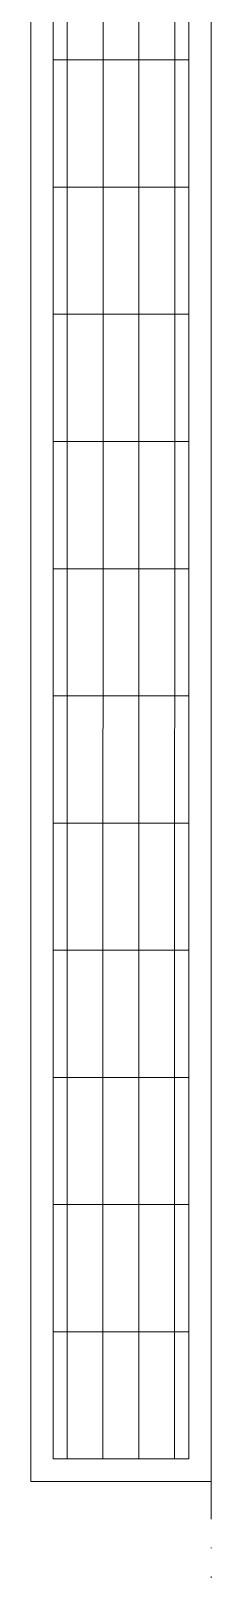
# Model space of a CAD drawing. Extents: x -1299 to 23780, y -3010 to 8106.
# Drawn here: x 7147.5 to 7167.5, y 454 to 624.8 of the extents above; entities that cross this region are included whole.
import ezdxf

# ---------------------------------------------------------------- set-up
doc = ezdxf.new("R2010")
doc.units = 0
doc.header["$LTSCALE"] = 25
doc.header["$MEASUREMENT"] = 0
doc.linetypes.add('DASHDOT2', pattern=[0.5, 0.25, -0.125, 0, -0.125])
doc.layers.get('0').update_dxf_attribs({"color": 9, "lineweight": 9})
doc.layers.add('24', color=9, linetype='DASHDOT2', lineweight=9)
doc.layers.add('32', color=9, linetype='Continuous', lineweight=9)

# ---------------------------------------------------------------- blocks, each defined once
blk = doc.blocks.new('p-konvektor_audi')
for p, q in [((250, 89.48), (0, 89.47)), ((250, 89.47), (0, 89.48)), ((0, 89.48), (0, 69.47)), ((199.29, 85.44), (2.49, 85.42)), ((16.61, 71.95), (16.6, 86.99)), ((30.73, 71.95), (30.72, 86.99)), ((44.85, 71.95), (44.84, 86.99)), ((58.96, 71.95), (58.96, 86.99)), ((73.08, 71.95), (73.08, 86.99)), ((87.2, 71.95), (87.2, 86.99)), ((101.32, 71.95), (101.32, 86.99)), ((115.44, 71.95), (115.44, 86.99)), ((129.56, 71.95), (129.56, 86.99)), ((143.68, 71.95), (143.68, 86.98)), ((157.8, 71.95), (157.8, 86.98)), ((196.99, 81.46), (2.49, 81.45)), ((194.68, 77.48), (2.49, 77.47)), ((192.38, 73.51), (2.49, 73.49)), ((0, 69.47), (250, 69.47))]:
    blk.add_line(p, q)
for points in [[(250, 89.47), (0, 89.47), (0, 69.47), (250, 69.47)], [(247.51, 86.99), (247.51, 71.95), (2.49, 71.95), (2.49, 86.99)]]:
    blk.add_lwpolyline(points, close=True)

msp = doc.modelspace()

# ---------------------------------------------------------------- linework, layer by layer
at = {"layer": '24'}
msp.add_lwpolyline([(7167.5, 195), (7167.5, 4035)], dxfattribs=at)

# ---------------------------------------------------------------- block references
at = {"layer": '32', "xscale": -1, "rotation": 270}
msp.add_blockref('p-konvektor_audi', (7078.03, 463.8), dxfattribs=at)

doc.saveas('drawing.dxf')
